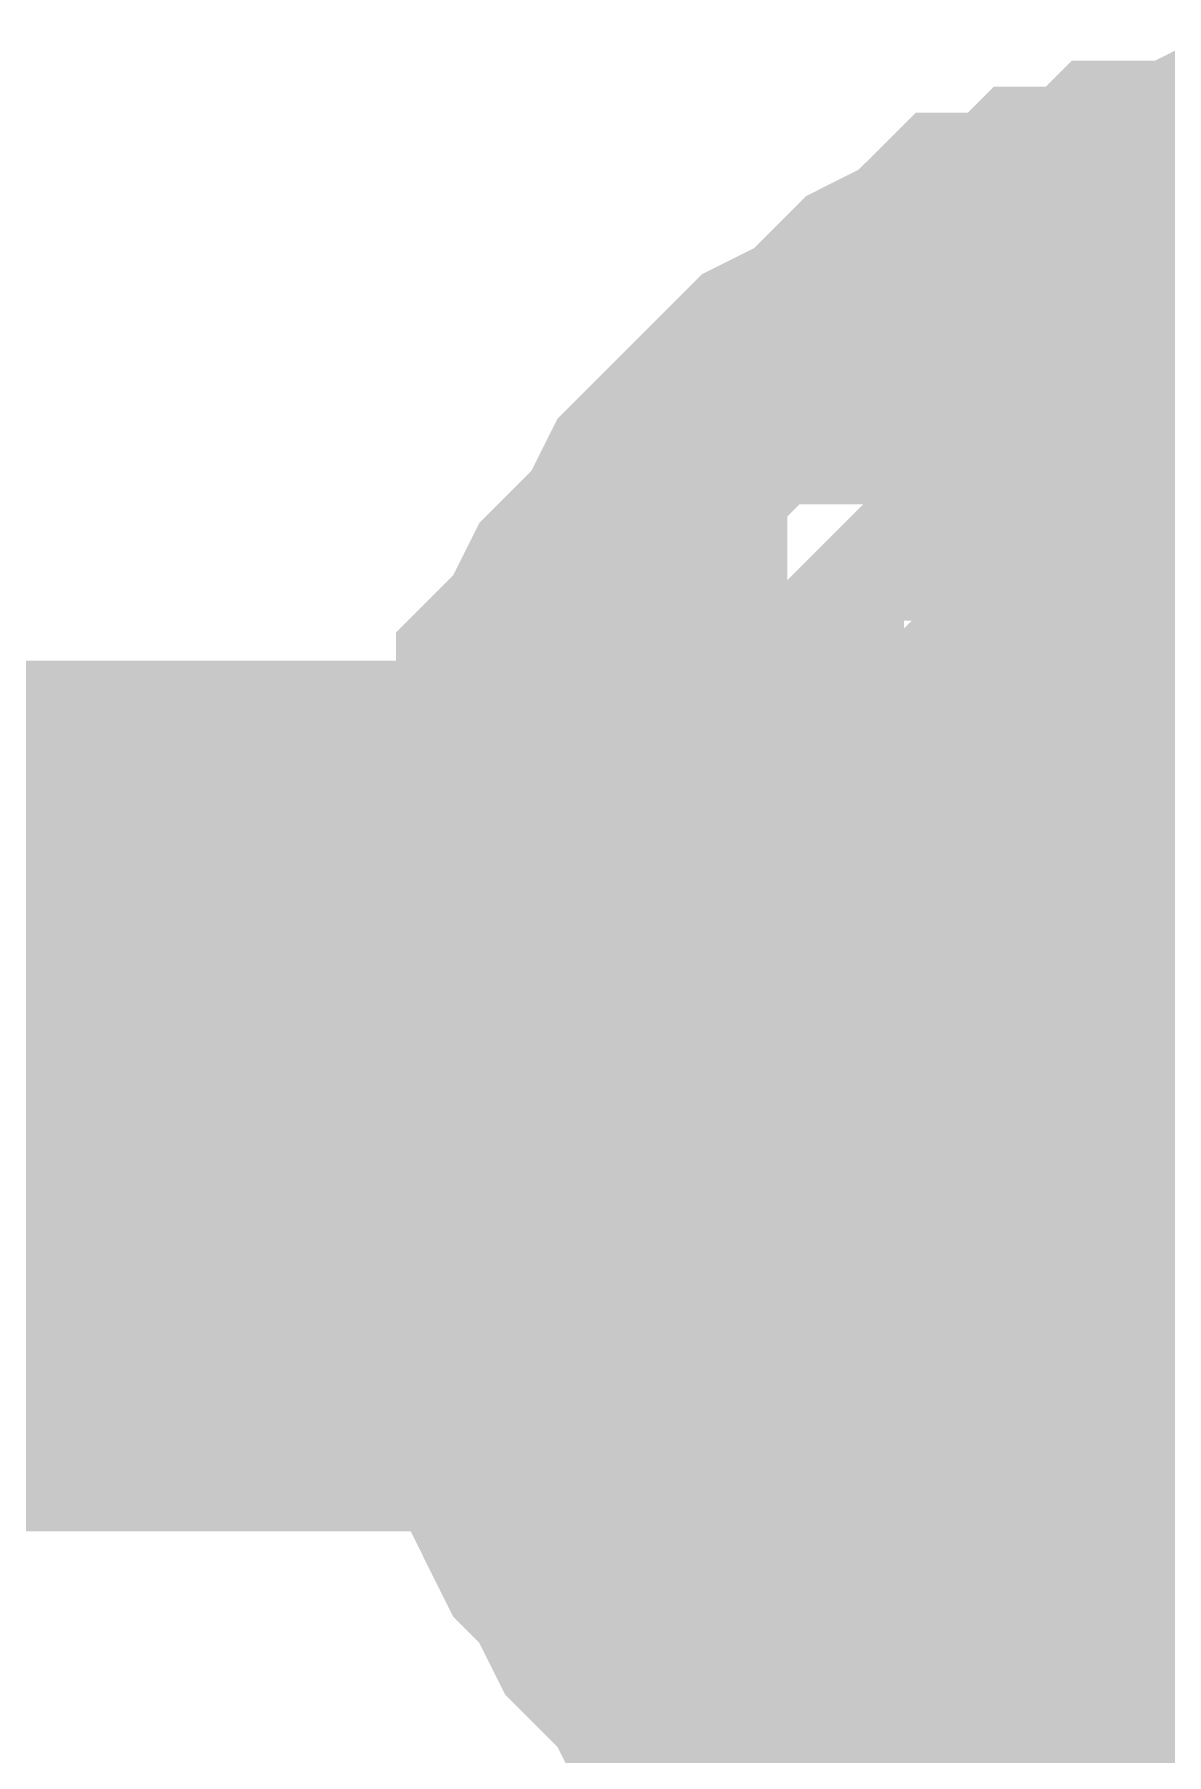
# Model space of a CAD drawing. Header units: inches. Extents: x 0 to 841, y 0 to 594.
# Drawn here: x 381.367 to 382.341, y 61.915 to 63.395 of the extents above; entities that cross this region are included whole.
import ezdxf

# ---------------------------------------------------------------- set-up
doc = ezdxf.new("R2010")
doc.units = ezdxf.units.IN
doc.layers.add('Sheet', color=255, linetype='Continuous')

msp = doc.modelspace()

# ---------------------------------------------------------------- linework, layer by layer
at = {"layer": 'Sheet'}
for points in [[(381.7603, 62.4814, 0.2997, 0.2997, 0), (381.7603, 62.5263, 0.2997, 0.2997, 0), (381.7603, 62.5712, 0.2997, 0.2997, 0), (381.7603, 62.5937, 0.2997, 0.2997, 0), (381.7827, 62.6386, 0.2997, 0.2997, 0), (381.7827, 62.6835, 0.2997, 0.2997, 0), (381.8052, 62.706, 0.2997, 0.2997, 0), (381.8052, 62.7509, 0.2997, 0.2997, 0), (381.8277, 62.7734, 0.2997, 0.2997, 0), (381.8277, 62.8183, 0.2997, 0.2997, 0), (381.8501, 62.8407, 0.2997, 0.2997, 0), (381.8726, 62.8857, 0.2997, 0.2997, 0), (381.895, 62.9081, 0.2997, 0.2997, 0), (381.9175, 62.9306, 0.2997, 0.2997, 0), (381.9399, 62.9755, 0.2997, 0.2997, 0), (381.9624, 62.998, 0.2997, 0.2997, 0), (381.9849, 63.0204, 0.2997, 0.2997, 0), (382.0073, 63.0429, 0.2997, 0.2997, 0), (382.0298, 63.0653, 0.2997, 0.2997, 0), (382.0747, 63.0878, 0.2997, 0.2997, 0), (382.0971, 63.1103, 0.2997, 0.2997, 0), (382.1196, 63.1327, 0.2997, 0.2997, 0), (382.1645, 63.1552, 0.2997, 0.2997, 0), (382.187, 63.1776, 0.2997, 0.2997, 0), (382.2319, 63.1776, 0.2997, 0.2997, 0), (382.2544, 63.2001, 0.2997, 0.2997, 0), (382.2993, 63.2001, 0.2997, 0.2997, 0), (382.3217, 63.2225, 0.2997, 0.2997, 0), (382.3666, 63.2225, 0.2997, 0.2997, 0), (382.4116, 63.245, 0.2997, 0.2997, 0), (382.434, 63.245, 0.2997, 0.2997, 0), (382.4789, 63.245, 0.2997, 0.2997, 0), (382.5238, 63.245, 0.2997, 0.2997, 0)], [(381.7603, 62.4814, 0.2997, 0.2997, 0), (381.7603, 62.5263, 0.2997, 0.2997, 0), (381.7603, 62.5712, 0.2997, 0.2997, 0), (381.7603, 62.5937, 0.2997, 0.2997, 0), (381.7827, 62.6386, 0.2997, 0.2997, 0), (381.7827, 62.6835, 0.2997, 0.2997, 0), (381.8052, 62.706, 0.2997, 0.2997, 0), (381.8052, 62.7509, 0.2997, 0.2997, 0), (381.8277, 62.7734, 0.2997, 0.2997, 0), (381.8277, 62.8183, 0.2997, 0.2997, 0), (381.8501, 62.8407, 0.2997, 0.2997, 0), (381.8726, 62.8857, 0.2997, 0.2997, 0), (381.895, 62.9081, 0.2997, 0.2997, 0), (381.9175, 62.9306, 0.2997, 0.2997, 0), (381.9399, 62.9755, 0.2997, 0.2997, 0), (381.9624, 62.998, 0.2997, 0.2997, 0), (381.9849, 63.0204, 0.2997, 0.2997, 0), (382.0073, 63.0429, 0.2997, 0.2997, 0), (382.0298, 63.0653, 0.2997, 0.2997, 0), (382.0747, 63.0878, 0.2997, 0.2997, 0), (382.0971, 63.1103, 0.2997, 0.2997, 0), (382.1196, 63.1327, 0.2997, 0.2997, 0), (382.1645, 63.1552, 0.2997, 0.2997, 0), (382.187, 63.1776, 0.2997, 0.2997, 0), (382.2319, 63.1776, 0.2997, 0.2997, 0), (382.2544, 63.2001, 0.2997, 0.2997, 0), (382.2993, 63.2001, 0.2997, 0.2997, 0), (382.3217, 63.2225, 0.2997, 0.2997, 0), (382.3666, 63.2225, 0.2997, 0.2997, 0), (382.4116, 63.245, 0.2997, 0.2997, 0), (382.434, 63.245, 0.2997, 0.2997, 0), (382.4789, 63.245, 0.2997, 0.2997, 0), (382.5238, 63.245, 0.2997, 0.2997, 0)], [(381.7603, 62.4814, 0.0991, 0.0991, 0), (381.7603, 62.5263, 0.0991, 0.0991, 0), (381.7603, 62.5712, 0.0991, 0.0991, 0), (381.7603, 62.5937, 0.0991, 0.0991, 0), (381.7827, 62.6386, 0.0991, 0.0991, 0), (381.7827, 62.6835, 0.0991, 0.0991, 0), (381.8052, 62.706, 0.0991, 0.0991, 0), (381.8052, 62.7509, 0.0991, 0.0991, 0), (381.8277, 62.7734, 0.0991, 0.0991, 0), (381.8277, 62.8183, 0.0991, 0.0991, 0), (381.8501, 62.8407, 0.0991, 0.0991, 0), (381.8726, 62.8857, 0.0991, 0.0991, 0), (381.895, 62.9081, 0.0991, 0.0991, 0), (381.9175, 62.9306, 0.0991, 0.0991, 0), (381.9399, 62.9755, 0.0991, 0.0991, 0), (381.9624, 62.998, 0.0991, 0.0991, 0), (381.9849, 63.0204, 0.0991, 0.0991, 0), (382.0073, 63.0429, 0.0991, 0.0991, 0), (382.0298, 63.0653, 0.0991, 0.0991, 0), (382.0747, 63.0878, 0.0991, 0.0991, 0), (382.0971, 63.1103, 0.0991, 0.0991, 0), (382.1196, 63.1327, 0.0991, 0.0991, 0), (382.1645, 63.1552, 0.0991, 0.0991, 0), (382.187, 63.1776, 0.0991, 0.0991, 0), (382.2319, 63.1776, 0.0991, 0.0991, 0), (382.2544, 63.2001, 0.0991, 0.0991, 0), (382.2993, 63.2001, 0.0991, 0.0991, 0), (382.3217, 63.2225, 0.0991, 0.0991, 0), (382.3666, 63.2225, 0.0991, 0.0991, 0), (382.4116, 63.245, 0.0991, 0.0991, 0)], [(381.7603, 62.4814, 0.0991, 0.0991, 0), (381.7603, 62.5263, 0.0991, 0.0991, 0), (381.7603, 62.5712, 0.0991, 0.0991, 0), (381.7603, 62.5937, 0.0991, 0.0991, 0), (381.7827, 62.6386, 0.0991, 0.0991, 0), (381.7827, 62.6835, 0.0991, 0.0991, 0), (381.8052, 62.706, 0.0991, 0.0991, 0), (381.8052, 62.7509, 0.0991, 0.0991, 0), (381.8277, 62.7734, 0.0991, 0.0991, 0), (381.8277, 62.8183, 0.0991, 0.0991, 0), (381.8501, 62.8407, 0.0991, 0.0991, 0), (381.8726, 62.8857, 0.0991, 0.0991, 0), (381.895, 62.9081, 0.0991, 0.0991, 0), (381.9175, 62.9306, 0.0991, 0.0991, 0), (381.9399, 62.9755, 0.0991, 0.0991, 0), (381.9624, 62.998, 0.0991, 0.0991, 0), (381.9849, 63.0204, 0.0991, 0.0991, 0), (382.0073, 63.0429, 0.0991, 0.0991, 0), (382.0298, 63.0653, 0.0991, 0.0991, 0), (382.0747, 63.0878, 0.0991, 0.0991, 0), (382.0971, 63.1103, 0.0991, 0.0991, 0), (382.1196, 63.1327, 0.0991, 0.0991, 0), (382.1645, 63.1552, 0.0991, 0.0991, 0), (382.187, 63.1776, 0.0991, 0.0991, 0), (382.2319, 63.1776, 0.0991, 0.0991, 0), (382.2544, 63.2001, 0.0991, 0.0991, 0), (382.2993, 63.2001, 0.0991, 0.0991, 0), (382.3217, 63.2225, 0.0991, 0.0991, 0), (382.3666, 63.2225, 0.0991, 0.0991, 0), (382.4116, 63.245, 0.0991, 0.0991, 0)], [(382.0073, 62.4814, 0.2997, 0.2997, 0), (382.0073, 62.5039, 0.2997, 0.2997, 0), (382.0073, 62.5263, 0.2997, 0.2997, 0), (382.0073, 62.5712, 0.2997, 0.2997, 0), (382.0073, 62.5937, 0.2997, 0.2997, 0), (382.0298, 62.6162, 0.2997, 0.2997, 0), (382.0298, 62.6386, 0.2997, 0.2997, 0), (382.0298, 62.6611, 0.2997, 0.2997, 0), (382.0522, 62.6835, 0.2997, 0.2997, 0), (382.0522, 62.706, 0.2997, 0.2997, 0), (382.0747, 62.7284, 0.2997, 0.2997, 0), (382.0747, 62.7509, 0.2997, 0.2997, 0), (382.0971, 62.7734, 0.2997, 0.2997, 0), (382.0971, 62.7958, 0.2997, 0.2997, 0), (382.1196, 62.8183, 0.2997, 0.2997, 0), (382.1421, 62.8407, 0.2997, 0.2997, 0), (382.1645, 62.8407, 0.2997, 0.2997, 0), (382.1645, 62.8632, 0.2997, 0.2997, 0), (382.187, 62.8857, 0.2997, 0.2997, 0), (382.2094, 62.9081, 0.2997, 0.2997, 0), (382.2319, 62.9081, 0.2997, 0.2997, 0), (382.2544, 62.9306, 0.2997, 0.2997, 0), (382.2768, 62.9306, 0.2997, 0.2997, 0), (382.2993, 62.953, 0.2997, 0.2997, 0), (382.3217, 62.953, 0.2997, 0.2997, 0), (382.3442, 62.9755, 0.2997, 0.2997, 0), (382.3666, 62.9755, 0.2997, 0.2997, 0), (382.3891, 62.9755, 0.2997, 0.2997, 0), (382.4116, 62.998, 0.2997, 0.2997, 0), (382.434, 62.998, 0.2997, 0.2997, 0), (382.4789, 62.998, 0.2997, 0.2997, 0), (382.5014, 62.998, 0.2997, 0.2997, 0)], [(382.0073, 62.4814, 0.2997, 0.2997, 0), (382.0073, 62.5039, 0.2997, 0.2997, 0), (382.0073, 62.5263, 0.2997, 0.2997, 0), (382.0073, 62.5712, 0.2997, 0.2997, 0), (382.0073, 62.5937, 0.2997, 0.2997, 0), (382.0298, 62.6162, 0.2997, 0.2997, 0), (382.0298, 62.6386, 0.2997, 0.2997, 0), (382.0298, 62.6611, 0.2997, 0.2997, 0), (382.0522, 62.6835, 0.2997, 0.2997, 0), (382.0522, 62.706, 0.2997, 0.2997, 0), (382.0747, 62.7284, 0.2997, 0.2997, 0), (382.0747, 62.7509, 0.2997, 0.2997, 0), (382.0971, 62.7734, 0.2997, 0.2997, 0), (382.0971, 62.7958, 0.2997, 0.2997, 0), (382.1196, 62.8183, 0.2997, 0.2997, 0), (382.1421, 62.8407, 0.2997, 0.2997, 0), (382.1645, 62.8407, 0.2997, 0.2997, 0), (382.1645, 62.8632, 0.2997, 0.2997, 0), (382.187, 62.8857, 0.2997, 0.2997, 0), (382.2094, 62.9081, 0.2997, 0.2997, 0), (382.2319, 62.9081, 0.2997, 0.2997, 0), (382.2544, 62.9306, 0.2997, 0.2997, 0), (382.2768, 62.9306, 0.2997, 0.2997, 0), (382.2993, 62.953, 0.2997, 0.2997, 0), (382.3217, 62.953, 0.2997, 0.2997, 0), (382.3442, 62.9755, 0.2997, 0.2997, 0), (382.3666, 62.9755, 0.2997, 0.2997, 0), (382.3891, 62.9755, 0.2997, 0.2997, 0), (382.4116, 62.998, 0.2997, 0.2997, 0), (382.434, 62.998, 0.2997, 0.2997, 0), (382.4789, 62.998, 0.2997, 0.2997, 0), (382.5014, 62.998, 0.2997, 0.2997, 0)], [(382.0073, 62.4814, 0.0991, 0.0991, 0), (382.0073, 62.5039, 0.0991, 0.0991, 0), (382.0073, 62.5263, 0.0991, 0.0991, 0), (382.0073, 62.5712, 0.0991, 0.0991, 0), (382.0073, 62.5937, 0.0991, 0.0991, 0), (382.0298, 62.6162, 0.0991, 0.0991, 0), (382.0298, 62.6386, 0.0991, 0.0991, 0), (382.0298, 62.6611, 0.0991, 0.0991, 0), (382.0522, 62.6835, 0.0991, 0.0991, 0), (382.0522, 62.706, 0.0991, 0.0991, 0), (382.0747, 62.7284, 0.0991, 0.0991, 0), (382.0747, 62.7509, 0.0991, 0.0991, 0), (382.0971, 62.7734, 0.0991, 0.0991, 0), (382.0971, 62.7958, 0.0991, 0.0991, 0), (382.1196, 62.8183, 0.0991, 0.0991, 0), (382.1421, 62.8407, 0.0991, 0.0991, 0), (382.1645, 62.8407, 0.0991, 0.0991, 0), (382.1645, 62.8632, 0.0991, 0.0991, 0), (382.187, 62.8857, 0.0991, 0.0991, 0), (382.2094, 62.9081, 0.0991, 0.0991, 0), (382.2319, 62.9081, 0.0991, 0.0991, 0), (382.2544, 62.9306, 0.0991, 0.0991, 0), (382.2768, 62.9306, 0.0991, 0.0991, 0), (382.2993, 62.953, 0.0991, 0.0991, 0), (382.3217, 62.953, 0.0991, 0.0991, 0), (382.3442, 62.9755, 0.0991, 0.0991, 0), (382.3666, 62.9755, 0.0991, 0.0991, 0), (382.3891, 62.9755, 0.0991, 0.0991, 0), (382.4116, 62.998, 0.0991, 0.0991, 0)], [(382.0073, 62.4814, 0.0991, 0.0991, 0), (382.0073, 62.5039, 0.0991, 0.0991, 0), (382.0073, 62.5263, 0.0991, 0.0991, 0), (382.0073, 62.5712, 0.0991, 0.0991, 0), (382.0073, 62.5937, 0.0991, 0.0991, 0), (382.0298, 62.6162, 0.0991, 0.0991, 0), (382.0298, 62.6386, 0.0991, 0.0991, 0), (382.0298, 62.6611, 0.0991, 0.0991, 0), (382.0522, 62.6835, 0.0991, 0.0991, 0), (382.0522, 62.706, 0.0991, 0.0991, 0), (382.0747, 62.7284, 0.0991, 0.0991, 0), (382.0747, 62.7509, 0.0991, 0.0991, 0), (382.0971, 62.7734, 0.0991, 0.0991, 0), (382.0971, 62.7958, 0.0991, 0.0991, 0), (382.1196, 62.8183, 0.0991, 0.0991, 0), (382.1421, 62.8407, 0.0991, 0.0991, 0), (382.1645, 62.8407, 0.0991, 0.0991, 0), (382.1645, 62.8632, 0.0991, 0.0991, 0), (382.187, 62.8857, 0.0991, 0.0991, 0), (382.2094, 62.9081, 0.0991, 0.0991, 0), (382.2319, 62.9081, 0.0991, 0.0991, 0), (382.2544, 62.9306, 0.0991, 0.0991, 0), (382.2768, 62.9306, 0.0991, 0.0991, 0), (382.2993, 62.953, 0.0991, 0.0991, 0), (382.3217, 62.953, 0.0991, 0.0991, 0), (382.3442, 62.9755, 0.0991, 0.0991, 0), (382.3666, 62.9755, 0.0991, 0.0991, 0), (382.3891, 62.9755, 0.0991, 0.0991, 0), (382.4116, 62.998, 0.0991, 0.0991, 0)], [(402.5113, 62.4814, 0.7493, 0.7493, 0), (397.5032, 62.4814, 0.7493, 0.7493, 0), (382.5238, 62.4814, 0.7493, 0.7493, 0), (375.0229, 62.4814, 0.7493, 0.7493, 0)], [(382.5238, 59.9884, 0.7493, 0.7493, 0), (382.5238, 62.4814, 0.7493, 0.7493, 0)], [(382.2544, 61.7627, 0.2997, 0.2997, 0), (382.2319, 61.7852, 0.2997, 0.2997, 0), (382.187, 61.7852, 0.2997, 0.2997, 0), (382.1645, 61.8076, 0.2997, 0.2997, 0), (382.1196, 61.8301, 0.2997, 0.2997, 0), (382.0971, 61.8525, 0.2997, 0.2997, 0), (382.0747, 61.875, 0.2997, 0.2997, 0), (382.0298, 61.8975, 0.2997, 0.2997, 0), (382.0073, 61.9199, 0.2997, 0.2997, 0), (381.9849, 61.9424, 0.2997, 0.2997, 0), (381.9624, 61.9648, 0.2997, 0.2997, 0), (381.9399, 62.0098, 0.2997, 0.2997, 0), (381.9175, 62.0322, 0.2997, 0.2997, 0), (381.895, 62.0547, 0.2997, 0.2997, 0), (381.8726, 62.0996, 0.2997, 0.2997, 0), (381.8501, 62.1221, 0.2997, 0.2997, 0), (381.8277, 62.167, 0.2997, 0.2997, 0), (381.8277, 62.1894, 0.2997, 0.2997, 0), (381.8052, 62.2343, 0.2997, 0.2997, 0), (381.8052, 62.2568, 0.2997, 0.2997, 0), (381.7827, 62.3017, 0.2997, 0.2997, 0), (381.7827, 62.3242, 0.2997, 0.2997, 0), (381.7603, 62.3691, 0.2997, 0.2997, 0), (381.7603, 62.414, 0.2997, 0.2997, 0), (381.7603, 62.4365, 0.2997, 0.2997, 0), (381.7603, 62.4814, 0.2997, 0.2997, 0)], [(381.7603, 62.4814, 0.2997, 0.2997, 0), (381.7603, 62.4814, 0.2997, 0.2997, 0)], [(382.2544, 61.7627, 0.2997, 0.2997, 0), (382.2319, 61.7852, 0.2997, 0.2997, 0), (382.187, 61.7852, 0.2997, 0.2997, 0), (382.1645, 61.8076, 0.2997, 0.2997, 0), (382.1196, 61.8301, 0.2997, 0.2997, 0), (382.0971, 61.8525, 0.2997, 0.2997, 0), (382.0747, 61.875, 0.2997, 0.2997, 0), (382.0298, 61.8975, 0.2997, 0.2997, 0), (382.0073, 61.9199, 0.2997, 0.2997, 0), (381.9849, 61.9424, 0.2997, 0.2997, 0), (381.9624, 61.9648, 0.2997, 0.2997, 0), (381.9399, 62.0098, 0.2997, 0.2997, 0), (381.9175, 62.0322, 0.2997, 0.2997, 0), (381.895, 62.0547, 0.2997, 0.2997, 0), (381.8726, 62.0996, 0.2997, 0.2997, 0), (381.8501, 62.1221, 0.2997, 0.2997, 0), (381.8277, 62.167, 0.2997, 0.2997, 0), (381.8277, 62.1894, 0.2997, 0.2997, 0), (381.8052, 62.2343, 0.2997, 0.2997, 0), (381.8052, 62.2568, 0.2997, 0.2997, 0), (381.7827, 62.3017, 0.2997, 0.2997, 0), (381.7827, 62.3242, 0.2997, 0.2997, 0), (381.7603, 62.3691, 0.2997, 0.2997, 0), (381.7603, 62.414, 0.2997, 0.2997, 0), (381.7603, 62.4365, 0.2997, 0.2997, 0), (381.7603, 62.4814, 0.2997, 0.2997, 0)], [(381.7603, 62.4814, 0.2997, 0.2997, 0), (381.7603, 62.4814, 0.2997, 0.2997, 0)], [(382.5014, 61.9873, 0.2997, 0.2997, 0), (382.4789, 61.9873, 0.2997, 0.2997, 0), (382.434, 61.9873, 0.2997, 0.2997, 0), (382.4116, 61.9873, 0.2997, 0.2997, 0), (382.3891, 62.0098, 0.2997, 0.2997, 0), (382.3666, 62.0098, 0.2997, 0.2997, 0), (382.3442, 62.0098, 0.2997, 0.2997, 0), (382.3217, 62.0322, 0.2997, 0.2997, 0), (382.2993, 62.0322, 0.2997, 0.2997, 0), (382.2768, 62.0547, 0.2997, 0.2997, 0), (382.2544, 62.0547, 0.2997, 0.2997, 0), (382.2319, 62.0771, 0.2997, 0.2997, 0), (382.2094, 62.0771, 0.2997, 0.2997, 0), (382.187, 62.0996, 0.2997, 0.2997, 0), (382.1645, 62.1221, 0.2997, 0.2997, 0), (382.1645, 62.1221, 0.2997, 0.2997, 0), (382.1421, 62.1445, 0.2997, 0.2997, 0), (382.1196, 62.167, 0.2997, 0.2997, 0), (382.0971, 62.1894, 0.2997, 0.2997, 0), (382.0971, 62.2119, 0.2997, 0.2997, 0), (382.0747, 62.2343, 0.2997, 0.2997, 0), (382.0747, 62.2568, 0.2997, 0.2997, 0), (382.0522, 62.2793, 0.2997, 0.2997, 0), (382.0522, 62.3017, 0.2997, 0.2997, 0), (382.0298, 62.3017, 0.2997, 0.2997, 0), (382.0298, 62.3466, 0.2997, 0.2997, 0), (382.0298, 62.3691, 0.2997, 0.2997, 0), (382.0073, 62.3916, 0.2997, 0.2997, 0), (382.0073, 62.414, 0.2997, 0.2997, 0), (382.0073, 62.4365, 0.2997, 0.2997, 0), (382.0073, 62.4589, 0.2997, 0.2997, 0), (382.0073, 62.4814, 0.2997, 0.2997, 0)], [(382.0073, 62.4814, 0.2997, 0.2997, 0), (382.0073, 62.4814, 0.2997, 0.2997, 0)], [(382.5014, 61.9873, 0.2997, 0.2997, 0), (382.4789, 61.9873, 0.2997, 0.2997, 0), (382.434, 61.9873, 0.2997, 0.2997, 0), (382.4116, 61.9873, 0.2997, 0.2997, 0), (382.3891, 62.0098, 0.2997, 0.2997, 0), (382.3666, 62.0098, 0.2997, 0.2997, 0), (382.3442, 62.0098, 0.2997, 0.2997, 0), (382.3217, 62.0322, 0.2997, 0.2997, 0), (382.2993, 62.0322, 0.2997, 0.2997, 0), (382.2768, 62.0547, 0.2997, 0.2997, 0), (382.2544, 62.0547, 0.2997, 0.2997, 0), (382.2319, 62.0771, 0.2997, 0.2997, 0), (382.2094, 62.0771, 0.2997, 0.2997, 0), (382.187, 62.0996, 0.2997, 0.2997, 0), (382.1645, 62.1221, 0.2997, 0.2997, 0), (382.1645, 62.1221, 0.2997, 0.2997, 0), (382.1421, 62.1445, 0.2997, 0.2997, 0), (382.1196, 62.167, 0.2997, 0.2997, 0), (382.0971, 62.1894, 0.2997, 0.2997, 0), (382.0971, 62.2119, 0.2997, 0.2997, 0), (382.0747, 62.2343, 0.2997, 0.2997, 0), (382.0747, 62.2568, 0.2997, 0.2997, 0), (382.0522, 62.2793, 0.2997, 0.2997, 0), (382.0522, 62.3017, 0.2997, 0.2997, 0), (382.0298, 62.3017, 0.2997, 0.2997, 0), (382.0298, 62.3466, 0.2997, 0.2997, 0), (382.0298, 62.3691, 0.2997, 0.2997, 0), (382.0073, 62.3916, 0.2997, 0.2997, 0), (382.0073, 62.414, 0.2997, 0.2997, 0), (382.0073, 62.4365, 0.2997, 0.2997, 0), (382.0073, 62.4589, 0.2997, 0.2997, 0), (382.0073, 62.4814, 0.2997, 0.2997, 0)], [(382.0073, 62.4814, 0.2997, 0.2997, 0), (382.0073, 62.4814, 0.2997, 0.2997, 0)], [(382.0971, 61.8525, 0.0991, 0.0991, 0), (382.0747, 61.875, 0.0991, 0.0991, 0), (382.0298, 61.8975, 0.0991, 0.0991, 0), (382.0073, 61.9199, 0.0991, 0.0991, 0), (381.9849, 61.9424, 0.0991, 0.0991, 0), (381.9624, 61.9648, 0.0991, 0.0991, 0), (381.9399, 62.0098, 0.0991, 0.0991, 0), (381.9175, 62.0322, 0.0991, 0.0991, 0), (381.895, 62.0547, 0.0991, 0.0991, 0), (381.8726, 62.0996, 0.0991, 0.0991, 0), (381.8501, 62.1221, 0.0991, 0.0991, 0), (381.8277, 62.167, 0.0991, 0.0991, 0), (381.8277, 62.1894, 0.0991, 0.0991, 0), (381.8052, 62.2343, 0.0991, 0.0991, 0), (381.8052, 62.2568, 0.0991, 0.0991, 0), (381.7827, 62.3017, 0.0991, 0.0991, 0), (381.7827, 62.3242, 0.0991, 0.0991, 0), (381.7603, 62.3691, 0.0991, 0.0991, 0), (381.7603, 62.414, 0.0991, 0.0991, 0), (381.7603, 62.4365, 0.0991, 0.0991, 0), (381.7603, 62.4814, 0.0991, 0.0991, 0)], [(381.7603, 62.4814, 0.0991, 0.0991, 0), (381.7603, 62.4814, 0.0991, 0.0991, 0)], [(382.0971, 61.8525, 0.0991, 0.0991, 0), (382.0747, 61.875, 0.0991, 0.0991, 0), (382.0298, 61.8975, 0.0991, 0.0991, 0), (382.0073, 61.9199, 0.0991, 0.0991, 0), (381.9849, 61.9424, 0.0991, 0.0991, 0), (381.9624, 61.9648, 0.0991, 0.0991, 0), (381.9399, 62.0098, 0.0991, 0.0991, 0), (381.9175, 62.0322, 0.0991, 0.0991, 0), (381.895, 62.0547, 0.0991, 0.0991, 0), (381.8726, 62.0996, 0.0991, 0.0991, 0), (381.8501, 62.1221, 0.0991, 0.0991, 0), (381.8277, 62.167, 0.0991, 0.0991, 0), (381.8277, 62.1894, 0.0991, 0.0991, 0), (381.8052, 62.2343, 0.0991, 0.0991, 0), (381.8052, 62.2568, 0.0991, 0.0991, 0), (381.7827, 62.3017, 0.0991, 0.0991, 0), (381.7827, 62.3242, 0.0991, 0.0991, 0), (381.7603, 62.3691, 0.0991, 0.0991, 0), (381.7603, 62.414, 0.0991, 0.0991, 0), (381.7603, 62.4365, 0.0991, 0.0991, 0), (381.7603, 62.4814, 0.0991, 0.0991, 0)], [(381.7603, 62.4814, 0.0991, 0.0991, 0), (381.7603, 62.4814, 0.0991, 0.0991, 0)], [(382.4116, 61.9873, 0.0991, 0.0991, 0), (382.3891, 62.0098, 0.0991, 0.0991, 0), (382.3666, 62.0098, 0.0991, 0.0991, 0), (382.3442, 62.0098, 0.0991, 0.0991, 0), (382.3217, 62.0322, 0.0991, 0.0991, 0), (382.2993, 62.0322, 0.0991, 0.0991, 0), (382.2768, 62.0547, 0.0991, 0.0991, 0), (382.2544, 62.0547, 0.0991, 0.0991, 0), (382.2319, 62.0771, 0.0991, 0.0991, 0), (382.2094, 62.0771, 0.0991, 0.0991, 0), (382.187, 62.0996, 0.0991, 0.0991, 0), (382.1645, 62.1221, 0.0991, 0.0991, 0), (382.1645, 62.1221, 0.0991, 0.0991, 0), (382.1421, 62.1445, 0.0991, 0.0991, 0), (382.1196, 62.167, 0.0991, 0.0991, 0), (382.0971, 62.1894, 0.0991, 0.0991, 0), (382.0971, 62.2119, 0.0991, 0.0991, 0), (382.0747, 62.2343, 0.0991, 0.0991, 0), (382.0747, 62.2568, 0.0991, 0.0991, 0), (382.0522, 62.2793, 0.0991, 0.0991, 0), (382.0522, 62.3017, 0.0991, 0.0991, 0), (382.0298, 62.3017, 0.0991, 0.0991, 0), (382.0298, 62.3466, 0.0991, 0.0991, 0), (382.0298, 62.3691, 0.0991, 0.0991, 0), (382.0073, 62.3916, 0.0991, 0.0991, 0), (382.0073, 62.414, 0.0991, 0.0991, 0), (382.0073, 62.4365, 0.0991, 0.0991, 0), (382.0073, 62.4589, 0.0991, 0.0991, 0), (382.0073, 62.4814, 0.0991, 0.0991, 0)], [(382.0073, 62.4814, 0.0991, 0.0991, 0), (382.0073, 62.4814, 0.0991, 0.0991, 0)], [(382.4116, 61.9873, 0.0991, 0.0991, 0), (382.3891, 62.0098, 0.0991, 0.0991, 0), (382.3666, 62.0098, 0.0991, 0.0991, 0), (382.3442, 62.0098, 0.0991, 0.0991, 0), (382.3217, 62.0322, 0.0991, 0.0991, 0), (382.2993, 62.0322, 0.0991, 0.0991, 0), (382.2768, 62.0547, 0.0991, 0.0991, 0), (382.2544, 62.0547, 0.0991, 0.0991, 0), (382.2319, 62.0771, 0.0991, 0.0991, 0), (382.2094, 62.0771, 0.0991, 0.0991, 0), (382.187, 62.0996, 0.0991, 0.0991, 0), (382.1645, 62.1221, 0.0991, 0.0991, 0), (382.1645, 62.1221, 0.0991, 0.0991, 0), (382.1421, 62.1445, 0.0991, 0.0991, 0), (382.1196, 62.167, 0.0991, 0.0991, 0), (382.0971, 62.1894, 0.0991, 0.0991, 0), (382.0971, 62.2119, 0.0991, 0.0991, 0), (382.0747, 62.2343, 0.0991, 0.0991, 0), (382.0747, 62.2568, 0.0991, 0.0991, 0), (382.0522, 62.2793, 0.0991, 0.0991, 0), (382.0522, 62.3017, 0.0991, 0.0991, 0), (382.0298, 62.3017, 0.0991, 0.0991, 0), (382.0298, 62.3466, 0.0991, 0.0991, 0), (382.0298, 62.3691, 0.0991, 0.0991, 0), (382.0073, 62.3916, 0.0991, 0.0991, 0), (382.0073, 62.414, 0.0991, 0.0991, 0), (382.0073, 62.4365, 0.0991, 0.0991, 0), (382.0073, 62.4589, 0.0991, 0.0991, 0), (382.0073, 62.4814, 0.0991, 0.0991, 0)], [(382.0073, 62.4814, 0.0991, 0.0991, 0), (382.0073, 62.4814, 0.0991, 0.0991, 0)]]:
    msp.add_lwpolyline(points, format="xyseb", dxfattribs=at)
msp.add_lwpolyline([(382.246, 62.5, 0.508, 0.508, 1), (382.754, 62.5, 0.508, 0.508, 1)], format="xyseb", close=True, dxfattribs=at)

doc.saveas('drawing.dxf')
